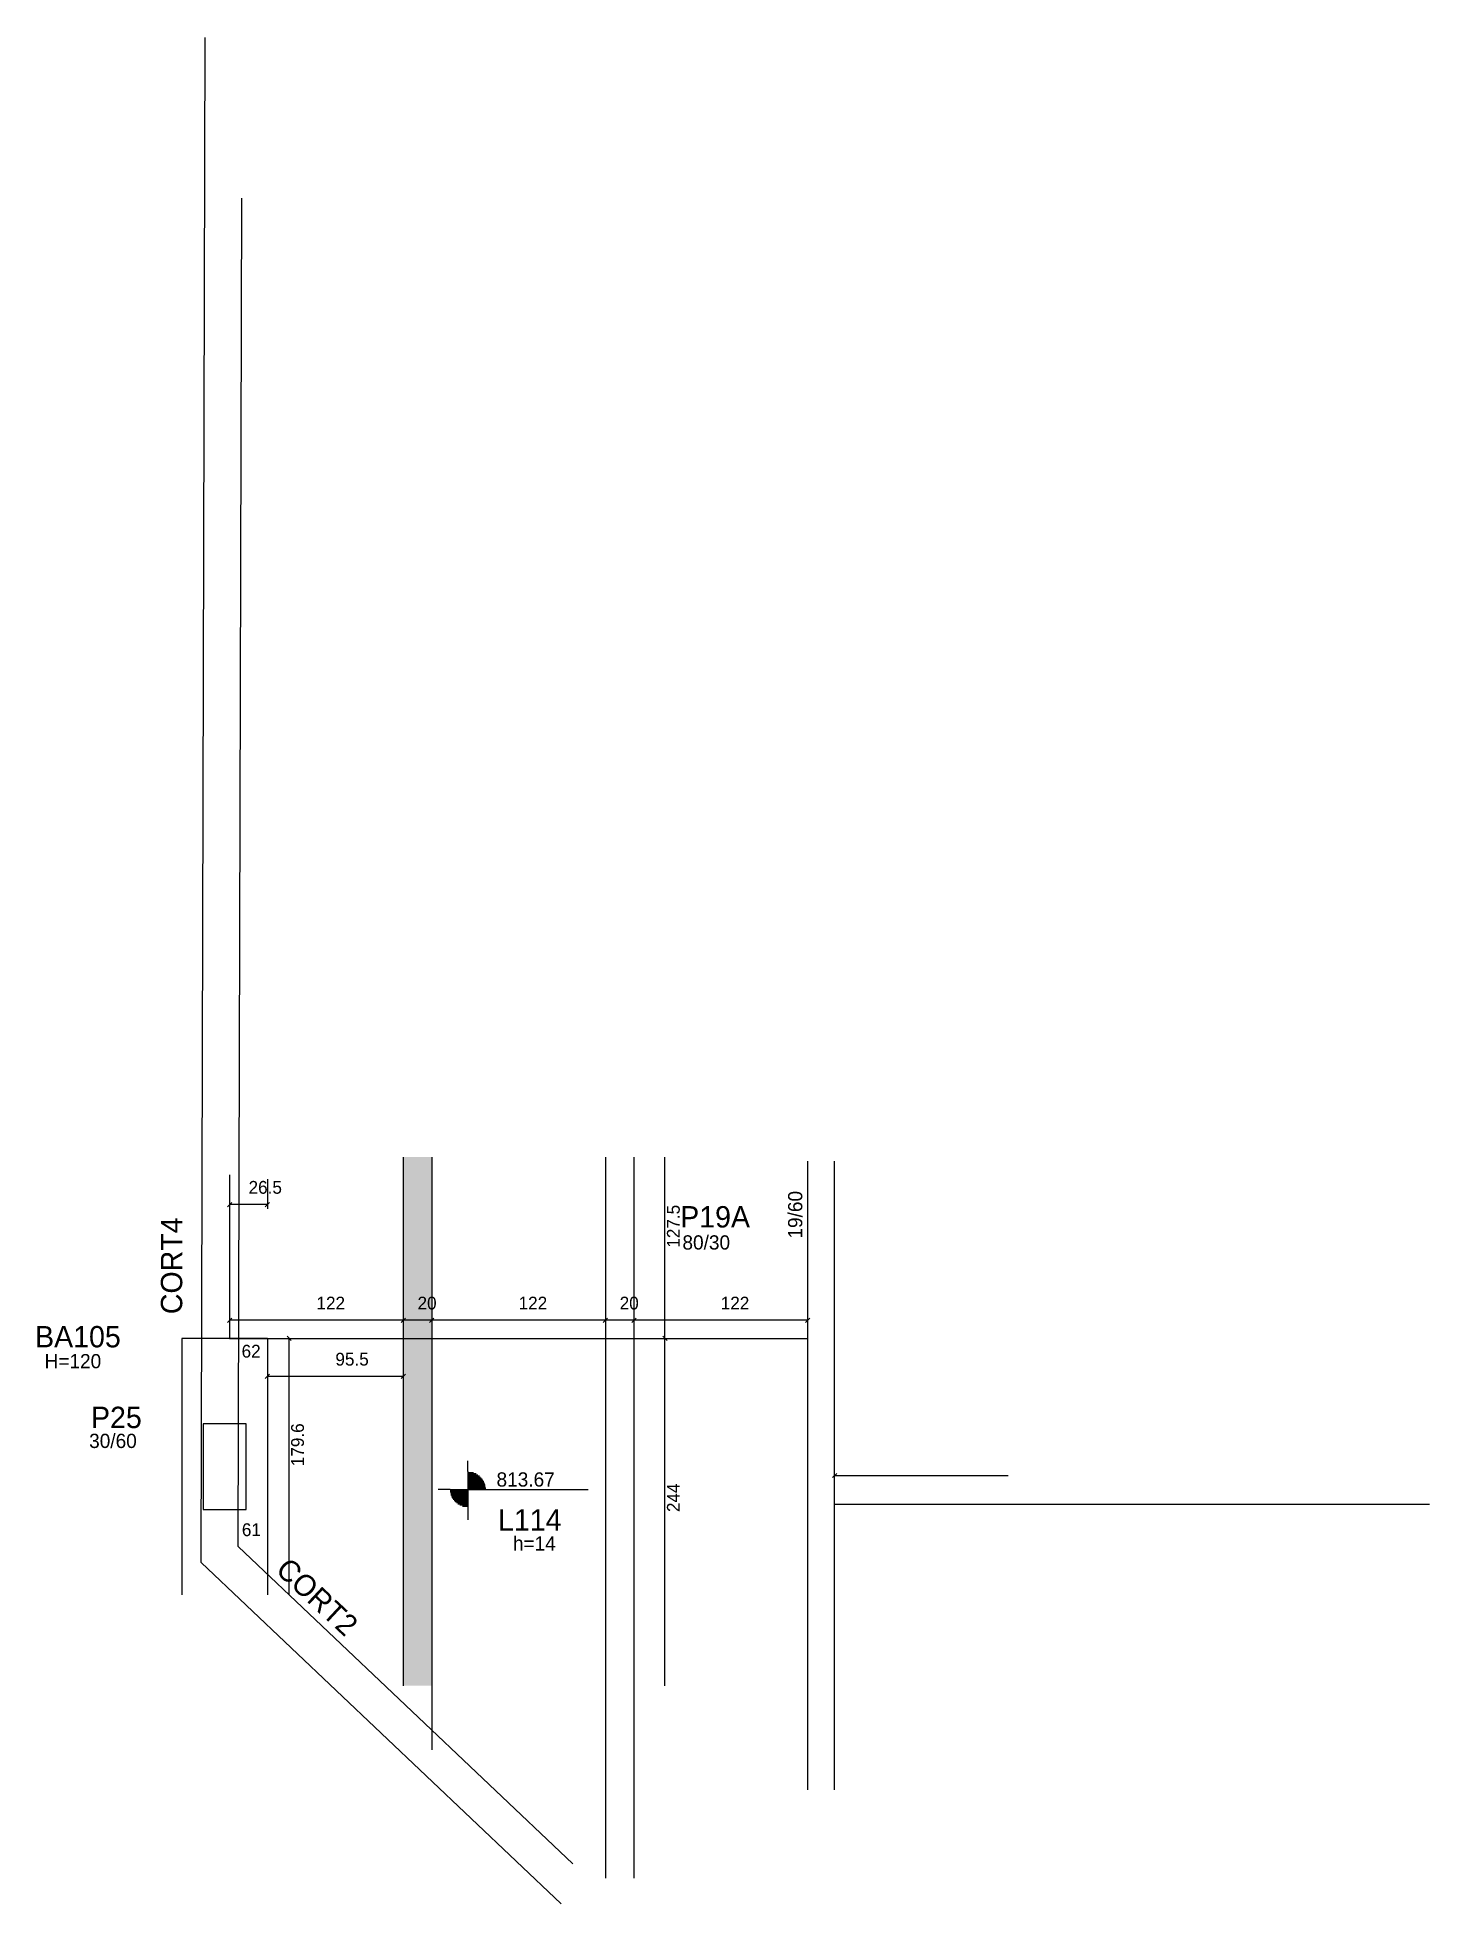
# Model space of a CAD drawing. Header units: metres. Extents: x 2924 to 3902, y 2044 to 3355.
import ezdxf

# ---------------------------------------------------------------- set-up
doc = ezdxf.new("R2010")
doc.units = ezdxf.units.M
for name, color, linetype in [('1', 7, 'Continuous'), ('3', 7, 'Continuous'), ('4', 7, 'Continuous'), ('7', 7, 'Continuous'), ('Hachura', 7, 'Continuous'), ('Painéis', 7, 'Continuous')]:
    doc.layers.add(name, color=color, linetype=linetype)

msp = doc.modelspace()

# ---------------------------------------------------------------- hatches: boundary and pattern name
at = {"layer": 'Hachura'}
h = msp.add_hatch(color=7, dxfattribs=at)
h.dxf.hatch_style = 1
h.paths.add_polyline_path([(3181.4, 2196.9), (3201.4, 2196.9), (3201.4, 2568.3), (3181.4, 2568.3), (3181.4, 2196.9)])

# ---------------------------------------------------------------- linework, layer by layer
at = {"layer": '1', "color": 1, "lineweight": 25}
for p, q in [((3039.3, 2283.4), (3042.2, 3354.8)), ((3065.3, 2294.6), (3067.9, 3241.8)), ((3025.9, 2440.9), (3025.9, 2260.8)), ((3085.9, 2440.9), (3025.9, 2440.9)), ((3085.9, 2440.9), (3085.9, 2260.8))]:
    msp.add_line(p, q, dxfattribs=at)
for points in [[(3300.6, 2071.8), (3065.3, 2294.6)], [(3292.4, 2043.8), (3039.3, 2283.4)]]:
    msp.add_lwpolyline(points, dxfattribs=at)
at = {"layer": '3', "color": 3, "lineweight": 25}
for p, q in [((3226.8, 2347.3), (3226.8, 2355)), ((3226.8, 2347.3), (3226.8, 2322.3)), ((3226.8, 2346.7), (3230.6, 2346.7)), ((3214.3, 2334.8), (3205.8, 2334.8)), ((3214.3, 2334.8), (3239.3, 2334.8)), ((3226.8, 2334), (3214.3, 2334)), ((3226.8, 2345.9), (3232.5, 2345.9)), ((3226.8, 2345.1), (3233.8, 2345.1)), ((3226.8, 2344.3), (3234.9, 2344.3)), ((3226.8, 2343.5), (3235.7, 2343.5)), ((3226.8, 2342.7), (3236.4, 2342.7)), ((3226.8, 2341.9), (3237, 2341.9)), ((3226.8, 2341.1), (3237.5, 2341.1)), ((3226.8, 2340.3), (3238, 2340.3)), ((3226.8, 2339.6), (3238.3, 2339.6)), ((3226.8, 2338.8), (3238.6, 2338.8)), ((3226.8, 2338), (3238.9, 2338)), ((3226.8, 2337.2), (3239, 2337.2)), ((3226.8, 2336.4), (3239.2, 2336.4)), ((3226.8, 2335.6), (3239.3, 2335.6)), ((3239.3, 2334.8), (3311.2, 2334.8)), ((3226.8, 2333.2), (3214.4, 2333.2)), ((3226.8, 2332.4), (3214.5, 2332.4)), ((3226.8, 2331.6), (3214.7, 2331.6)), ((3226.8, 2330.8), (3214.9, 2330.8)), ((3226.8, 2330), (3215.2, 2330)), ((3226.8, 2329.2), (3215.6, 2329.2)), ((3226.8, 2328.5), (3216, 2328.5)), ((3226.8, 2327.7), (3216.5, 2327.7)), ((3226.8, 2326.9), (3217.1, 2326.9)), ((3226.8, 2326.1), (3217.8, 2326.1)), ((3226.8, 2325.3), (3218.7, 2325.3)), ((3226.8, 2324.5), (3219.7, 2324.5)), ((3226.8, 2323.7), (3221, 2323.7)), ((3226.8, 2322.9), (3222.9, 2322.9)), ((3226.8, 2322.3), (3226.8, 2313.4))]:
    msp.add_line(p, q, dxfattribs=at)
for points in [[(3465.4, 2565.3), (3465.4, 2123.8)], [(3484.4, 2123.8), (3484.4, 2565.3)]]:
    msp.add_lwpolyline(points, dxfattribs=at)
at = {"layer": '7', "color": 7, "lineweight": 25}
msp.add_lwpolyline([(3040.9, 2320.8), (3070.9, 2320.8), (3070.9, 2380.8), (3040.9, 2380.8), (3040.9, 2320.8)], dxfattribs=at)
at = {"layer": 'Painéis', "color": 200, "lineweight": 25}
for p, q in [((3181.4, 2568.3), (3181.4, 2196.9)), ((3201.4, 2568.3), (3201.4, 2152)), ((3323.4, 2568.3), (3323.4, 2061.8)), ((3343.4, 2568.3), (3343.4, 2061.8)), ((3059.4, 2555.8), (3059.4, 2440.9)), ((3059.4, 2440.9), (3465.4, 2440.9)), ((3902.4, 2324.3), (3484.4, 2324.3))]:
    msp.add_line(p, q, dxfattribs=at)
at = {"layer": 'Painéis', "color": 4, "lineweight": 25}
for p, q in [((3365.2, 2440.9), (3365.2, 2568.3)), ((3059.4, 2552.8), (3059.4, 2531.9)), ((3085.9, 2552.8), (3085.9, 2531.9)), ((3085.9, 2534.9), (3059.4, 2534.9)), ((3181.4, 2453.6), (3059.4, 2453.6)), ((3201.4, 2453.6), (3181.4, 2453.6)), ((3323.4, 2453.6), (3201.4, 2453.6)), ((3343.4, 2453.6), (3323.4, 2453.6)), ((3465.4, 2453.6), (3343.4, 2453.6)), ((3088.9, 2440.9), (3104.2, 2440.9)), ((3101.2, 2261.3), (3101.2, 2440.9)), ((3365.2, 2196.9), (3365.2, 2440.9)), ((3085.9, 2437.9), (3085.9, 2411.2)), ((3181.4, 2437.9), (3181.4, 2411.2)), ((3181.4, 2414.2), (3085.9, 2414.2)), ((3484.4, 2344.6), (3606.4, 2344.6))]:
    msp.add_line(p, q, dxfattribs=at)
at = {"layer": 'Painéis', "color": 0, "lineweight": 25}
for p, q in [((3060.9, 2536.4), (3057.9, 2533.4)), ((3084.4, 2533.4), (3087.4, 2536.4)), ((3060.9, 2455.1), (3057.9, 2452.1)), ((3182.9, 2455.1), (3179.9, 2452.1)), ((3179.9, 2452.1), (3182.9, 2455.1)), ((3202.9, 2455.1), (3199.9, 2452.1)), ((3199.9, 2452.1), (3202.9, 2455.1)), ((3324.9, 2455.1), (3321.9, 2452.1)), ((3321.9, 2452.1), (3324.9, 2455.1)), ((3344.9, 2455.1), (3341.9, 2452.1)), ((3341.9, 2452.1), (3344.9, 2455.1)), ((3463.9, 2452.1), (3466.9, 2455.1)), ((3102.7, 2439.4), (3099.7, 2442.4)), ((3366.7, 2439.4), (3363.7, 2442.4)), ((3363.7, 2442.4), (3366.7, 2439.4)), ((3087.4, 2415.7), (3084.4, 2412.7)), ((3179.9, 2412.7), (3182.9, 2415.7)), ((3485.9, 2346.1), (3482.9, 2343.1))]:
    msp.add_line(p, q, dxfattribs=at)

# ---------------------------------------------------------------- texts
at = {"layer": '3', "color": 3, "lineweight": 25}
msp.add_text('19/60', height=10, rotation=90, dxfattribs=at).set_placement((3461.7, 2511))
for s, height, p in [('80/30', 10, (3377.5, 2503.3)), ('H=120', 10, (2929.4, 2419.9)), ('62', 9, (3067.8, 2427.4)), ('30/60', 10, (2960.7, 2363.9)), ('813.67', 10, (3246.9, 2336.8)), ('61', 9, (3068, 2302)), ('h=14', 10, (3258.4, 2291.9))]:
    msp.add_text(s, height=height, dxfattribs=at).set_placement(p)
at = {"layer": '4', "color": 4, "lineweight": 25}
for s, p in [('P19A', (3375.9, 2518.8)), ('BA105', (2922.7, 2434.6)), ('P25', (2962, 2377.9)), ('L114', (3247.9, 2305.9))]:
    msp.add_text(s, height=15, dxfattribs=at).set_placement(p)
for s, rotation, p in [('CORT4', 90, (3026.1, 2457.9)), ('CORT2', 317, (3090.9, 2277.1))]:
    msp.add_text(s, height=15, rotation=rotation, dxfattribs=at).set_placement(p)
at = {"layer": 'Painéis', "color": 240, "lineweight": 25}
for s, p in [('26.5', (3072.7, 2542.5)), ('122', (3120.4, 2461.2)), ('20', (3191.4, 2461.2)), ('122', (3262.4, 2461.2)), ('20', (3333.4, 2461.2)), ('122', (3404.4, 2461.2)), ('95.5', (3133.7, 2421.8))]:
    msp.add_text(s, height=9, dxfattribs=at).set_placement(p)
for s, p in [('127.5', (3375.6, 2504.6)), ('179.6', (3111.6, 2351.1)), ('244', (3375.6, 2318.9))]:
    msp.add_text(s, height=9, rotation=90, dxfattribs=at).set_placement(p)

doc.saveas('drawing.dxf')
